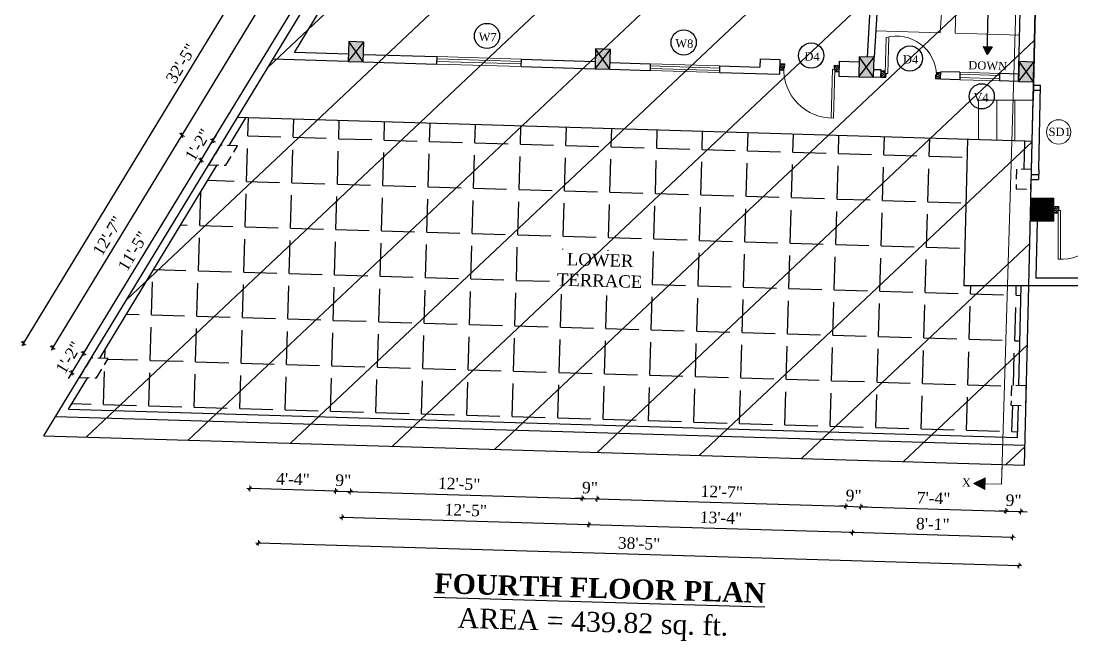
# Model space of a CAD drawing. Header units: inches. Extents: x 4069 to 291496, y -47643 to 12535.
# Drawn here: x 139209 to 139845, y -20893 to -20518 of the extents above; entities that cross this region are included whole.
import ezdxf

# ---------------------------------------------------------------- set-up
doc = ezdxf.new("R2010")
doc.units = ezdxf.units.IN
doc.header["$LTSCALE"] = 5
doc.header["$MEASUREMENT"] = 0
doc.linetypes.add('HIDDEN', pattern=[0.375, 0.25, -0.125])
for name, color, linetype, lineweight in [('A-WALL', 7, 'Continuous', 9), ('Dimension', 7, 'Continuous', 18), ('DOOR', 62, 'Continuous', 0), ('Dw', 2, 'Continuous', 18), ('tefriş', 30, 'Continuous', 9)]:
    doc.layers.add(name, color=color, linetype=linetype, lineweight=lineweight)
doc.layers.add('dim line', color=7, linetype='Continuous', lineweight=15, true_color=0xfab2b2)
doc.layers.add('TEXT', color=6, linetype='Continuous')
doc.layers.add('WALL', color=7, linetype='Continuous')
doc.styles.add('ordinary', font='times.ttf')
doc.dimstyles.new('Copy of 96', dxfattribs={"dimtxt": 7, "dimasz": 4, "dimexe": 0.5, "dimexo": 0.5, "dimgap": 3, "dimtad": 1, "dimdec": 1, "dimzin": 11, "dimdsep": 46, "dimlunit": 4, "dimtxsty": 'ordinary', "dimblk": 'OBLIQUE', "dimcen": 0.09, "dimse1": 1, "dimse2": 1, "dimclrt": 6, "dimazin": 0, "dimtfac": 1, "dimtdec": 1, "dimtix": 1, "dimtmove": 2, "dimatfit": 3, "dimldrblk": 'leader', "dimfxl": 0.5, "dimfxlon": 1, "dimtolj": 1, "dimtzin": 0, "dimarcsym": 0})

# ---------------------------------------------------------------- blocks, each defined once
blk = doc.blocks.new('C1a')
at = {"color": 1, "ltscale": 5}
for p, q in [((18657.75, 4625.76), (18648.75, 4625.76)), ((18648.75, 4625.76), (18648.82, 4613.76)), ((18657.82, 4613.76), (18657.75, 4625.76)), ((18648.82, 4613.76), (18657.82, 4613.76))]:
    blk.add_line(p, q, dxfattribs=at)
blk = doc.blocks.new('A$C27B36B59')
at = {"layer": 'DOOR'}
for p, q in [((0, 4), (0, 0)), ((2.5, 4), (0, 4)), ((0, 0), (3, 0)), ((2.5, 2.5), (2.5, 4)), ((3, 2.5), (2.5, 2.5)), ((3, 0), (3, 2.5))]:
    blk.add_line(p, q, dxfattribs=at)
for centre, radius, start, end in [((-1.4, -0.54), 4.75, 22.14107, 72.83803), ((1.34, 2.09), 1.64, 45.13802, 144.89476), ((2.21, 0.3), 2.49, 83.31492, 152.65798), ((0.13, 0.37), 2.05, 349.48753, 93.68048), ((1.96, -0.47), 2.01, 58.74475, 166.49498), ((-0.06, 0.32), 1.13, 343.54197, 86.94698), ((2.08, -0.4), 1.17, 38.28162, 160.15192)]:
    blk.add_arc(centre, radius, start, end, dxfattribs=at)
blk = doc.blocks.new('D2')
at = {"layer": 'DOOR'}
for p, q in [((74473.95, 24047.59), (74473.95, 24018.09)), ((74473.95, 24047.59), (74475.45, 24047.59)), ((74475.45, 24047.59), (74475.45, 24018.13))]:
    blk.add_line(p, q, dxfattribs=at)
blk.add_arc((74473.95, 24047.59), 29.5, 180, 272.9146, dxfattribs=at)
at = {"layer": 'DOOR', "xscale": -1, "rotation": 180}
blk.add_blockref('A$C27B36B59', (74441.95, 24050.09), dxfattribs=at)
at = {"layer": 'DOOR', "rotation": 180}
blk.add_blockref('A$C27B36B59', (74477.95, 24050.09), dxfattribs=at)
blk = doc.blocks.new('x-x')
at = {"ltscale": 5}
for points in [[(11364.03, -701.52), (11364.03, -694.51), (11357.15, -698.09)], [(11364.03, -1135.52), (11364.03, -1128.51), (11357.15, -1132.09)]]:
    blk.add_hatch(color=256, dxfattribs=at).paths.add_polyline_path(points)
for p, q in [((11364.03, -694.51), (11357.15, -698.09)), ((11357.15, -698.09), (11364.03, -701.52)), ((11364.03, -701.52), (11364.03, -694.51)), ((11374.13, -698.09), (11364.03, -698.09)), ((11374.13, -698.09), (11374.13, -1132.09)), ((11364.03, -1128.51), (11357.15, -1132.09)), ((11364.03, -1135.52), (11364.03, -1128.51)), ((11357.15, -1132.09), (11364.03, -1135.52)), ((11374.13, -1132.09), (11364.03, -1132.09))]:
    blk.add_line(p, q, dxfattribs=at)
at = {"layer": 'A-WALL', "color": 1, "ltscale": 5}
blk.add_line((11374.13, -1120.09), (11374.13, -1132.09), dxfattribs=at)
at = {"layer": 'TEXT', "style": 'ordinary'}
for p in [(11350.08, -700.97), (11350.08, -1134.1)]:
    blk.add_text('X', height=5, dxfattribs=at).set_placement(p)
blk = doc.blocks.new('oblique')
at = {"color": 0, "lineweight": -2}
blk.add_line((0.25, 0.25), (-0.25, -0.25), dxfattribs=at)
at = {"layer": 'dim line', "lineweight": 9}
for p, q in [((-0.4375, 0), (0.4375, 0)), ((0, 0.4375), (0, -0.4375))]:
    blk.add_line(p, q, dxfattribs=at)
blk = doc.blocks.new('*D4139')
at = {"layer": 'A-WALL', "color": 0, "lineweight": -2, "ltscale": 50, "transparency": 16777216}
blk.add_line((139808.85, -20830.2), (139712.06, -20827.31), dxfattribs=at)
at = {"layer": 'Defpoints', "color": 0, "ltscale": 50, "transparency": 16777216}
for p in [(139720.3, -20551.5), (139817.08, -20554.39), (139712.06, -20827.31)]:
    blk.add_point(p, dxfattribs=at)
at = {"layer": 'A-WALL', "color": 0, "lineweight": -2, "ltscale": 50, "transparency": 16777216, "xscale": 4, "yscale": 4, "zscale": 4}
for p, rotation in [((139712.06, -20827.31), 178.2899854285045), ((139808.85, -20830.2), 358.2899854285045)]:
    blk.add_blockref('oblique', p, dxfattribs=dict(at, rotation=rotation))
at = {"layer": 'A-WALL', "color": 6, "ltscale": 50, "transparency": 16777216, "insert": (139760.65, -20822.19), "char_height": 7, "attachment_point": 5, "rotation": 358.28999, "style": 'ordinary'}
blk.add_mtext('\\A1;8\'-1"', dxfattribs=at)
blk = doc.blocks.new('_OBLIQUE')
at = {"color": 0, "linetype": 'ByBlock'}
blk.add_line((-0.5, -0.5), (0.5, 0.5), dxfattribs=at)
blk = doc.blocks.new('leader')
at = {"layer": 'Dimension'}
for p, q in [((0, -4.33), (0, 4.33)), ((-4.42, 0), (4.42, 0))]:
    blk.add_line(p, q, dxfattribs=at)
blk = doc.blocks.new('*D4140')
at = {"layer": 'A-WALL', "color": 0, "lineweight": -2, "ltscale": 50, "transparency": 16777216}
blk.add_line((139712.06, -20827.31), (139552.52, -20822.54), dxfattribs=at)
at = {"layer": 'Defpoints', "color": 0, "ltscale": 50, "transparency": 16777216}
for p in [(139560.75, -20546.74), (139720.3, -20551.5), (139552.52, -20822.54)]:
    blk.add_point(p, dxfattribs=at)
at = {"layer": 'A-WALL', "color": 0, "lineweight": -2, "ltscale": 50, "transparency": 16777216, "xscale": 4, "yscale": 4, "zscale": 4}
for p, rotation in [((139552.52, -20822.54), 178.2899854285077), ((139712.06, -20827.31), 358.2899854285077)]:
    blk.add_blockref('oblique', p, dxfattribs=dict(at, rotation=rotation))
at = {"layer": 'A-WALL', "color": 6, "ltscale": 50, "transparency": 16777216, "insert": (139632.49, -20818.37), "char_height": 7, "attachment_point": 5, "rotation": 358.28999, "style": 'ordinary'}
blk.add_mtext('\\A1;13\'-4"', dxfattribs=at)
blk = doc.blocks.new('*D4141')
at = {"layer": 'A-WALL', "color": 0, "lineweight": -2, "ltscale": 50, "transparency": 16777216}
blk.add_line((139552.52, -20822.54), (139403.24, -20818.09), dxfattribs=at)
at = {"layer": 'Defpoints', "color": 0, "ltscale": 50, "transparency": 16777216}
for p in [(139411.47, -20542.28), (139560.75, -20546.74), (139403.24, -20818.09)]:
    blk.add_point(p, dxfattribs=at)
at = {"layer": 'A-WALL', "color": 0, "lineweight": -2, "ltscale": 50, "transparency": 16777216, "xscale": 4, "yscale": 4, "zscale": 4}
for p, rotation in [((139403.24, -20818.09), 178.2899854285077), ((139552.52, -20822.54), 358.2899854285077)]:
    blk.add_blockref('oblique', p, dxfattribs=dict(at, rotation=rotation))
at = {"layer": 'A-WALL', "color": 6, "ltscale": 50, "transparency": 16777216, "insert": (139478.07, -20813.76), "char_height": 7, "attachment_point": 5, "rotation": 358.28999, "style": 'ordinary'}
blk.add_mtext('\\A1;12\'-5"', dxfattribs=at)
blk = doc.blocks.new('*D4142')
at = {"layer": 'A-WALL', "color": 0, "lineweight": -2, "ltscale": 50, "transparency": 16777216}
blk.add_line((139812.84, -20847.35), (139352.54, -20833.61), dxfattribs=at)
at = {"layer": 'Defpoints', "color": 0, "ltscale": 50, "transparency": 16777216}
for p in [(139361.28, -20540.78), (139821.58, -20554.53), (139352.54, -20833.61)]:
    blk.add_point(p, dxfattribs=at)
at = {"layer": 'A-WALL', "color": 0, "lineweight": -2, "ltscale": 50, "transparency": 16777216, "xscale": 4, "yscale": 4, "zscale": 4}
for p, rotation in [((139352.54, -20833.61), 178.2899854285077), ((139812.84, -20847.35), 358.2899854285077)]:
    blk.add_blockref('oblique', p, dxfattribs=dict(at, rotation=rotation))
at = {"layer": 'A-WALL', "color": 6, "ltscale": 50, "transparency": 16777216, "insert": (139582.89, -20833.92), "char_height": 7, "attachment_point": 5, "rotation": 358.28999, "style": 'ordinary'}
blk.add_mtext('\\A1;38\'-5"', dxfattribs=at)
blk = doc.blocks.new('*D4143')
at = {"layer": 'A-WALL', "color": 0, "lineweight": -2, "ltscale": 50, "transparency": 16777216}
for p, q in [((139246.8, -20718.81), (139248.87, -20715.39)), ((139239.63, -20730.6), (139246.8, -20718.81)), ((139239.63, -20730.6), (139237.55, -20734.02))]:
    blk.add_line(p, q, dxfattribs=at)
at = {"layer": 'Defpoints', "color": 0, "ltscale": 50, "transparency": 16777216}
for p in [(139246.8, -20718.81), (139251.36, -20721.58), (139244.19, -20733.38)]:
    blk.add_point(p, dxfattribs=at)
at = {"layer": 'A-WALL', "color": 0, "lineweight": -2, "ltscale": 50, "transparency": 16777216, "xscale": 4, "yscale": 4, "zscale": 4}
for p, rotation in [((139246.8, -20718.81), 238.7014709228844), ((139239.63, -20730.6), 58.70147092288436)]:
    blk.add_blockref('oblique', p, dxfattribs=dict(at, rotation=rotation))
at = {"layer": 'A-WALL', "color": 6, "ltscale": 50, "transparency": 16777216, "insert": (139237.66, -20721.33), "char_height": 7, "attachment_point": 5, "rotation": 58.70147, "style": 'ordinary'}
blk.add_mtext('\\A1;1\'-2"', dxfattribs=at)
blk = doc.blocks.new('*D4144')
at = {"layer": 'A-WALL', "color": 0, "lineweight": -2, "ltscale": 50, "transparency": 16777216}
blk.add_line((139246.8, -20718.81), (139317.89, -20601.88), dxfattribs=at)
at = {"layer": 'Defpoints', "color": 0, "ltscale": 50, "transparency": 16777216}
for p in [(139317.89, -20601.88), (139322.45, -20604.65), (139251.36, -20721.58)]:
    blk.add_point(p, dxfattribs=at)
at = {"layer": 'A-WALL', "color": 0, "lineweight": -2, "ltscale": 50, "transparency": 16777216, "xscale": 4, "yscale": 4, "zscale": 4}
for p, rotation in [((139317.89, -20601.88), 58.70147092311511), ((139246.8, -20718.81), 238.7014709231151)]:
    blk.add_blockref('oblique', p, dxfattribs=dict(at, rotation=rotation))
at = {"layer": 'A-WALL', "color": 6, "ltscale": 50, "transparency": 16777216, "insert": (139276.74, -20656.94), "char_height": 7, "attachment_point": 5, "rotation": 58.70147, "style": 'ordinary'}
blk.add_mtext('\\A1;11\'-5"', dxfattribs=at)
blk = doc.blocks.new('*D4145')
at = {"layer": 'A-WALL', "color": 0, "lineweight": -2, "ltscale": 50, "transparency": 16777216}
for p, q in [((139317.89, -20601.88), (139325.06, -20590.09)), ((139325.06, -20590.09), (139327.13, -20586.67)), ((139317.89, -20601.88), (139315.81, -20605.3))]:
    blk.add_line(p, q, dxfattribs=at)
at = {"layer": 'Defpoints', "color": 0, "ltscale": 50, "transparency": 16777216}
for p in [(139325.06, -20590.09), (139329.62, -20592.86), (139322.45, -20604.65)]:
    blk.add_point(p, dxfattribs=at)
at = {"layer": 'A-WALL', "color": 0, "lineweight": -2, "ltscale": 50, "transparency": 16777216, "xscale": 4, "yscale": 4, "zscale": 4}
for p, rotation in [((139325.06, -20590.09), 238.7014709231151), ((139317.89, -20601.88), 58.70147092311513)]:
    blk.add_blockref('oblique', p, dxfattribs=dict(at, rotation=rotation))
at = {"layer": 'A-WALL', "color": 6, "ltscale": 50, "transparency": 16777216, "insert": (139315.92, -20592.61), "char_height": 7, "attachment_point": 5, "rotation": 58.70147, "style": 'ordinary'}
blk.add_mtext('\\A1;1\'-2"', dxfattribs=at)
blk = doc.blocks.new('*D4146')
at = {"layer": 'A-WALL', "color": 0, "lineweight": -2, "ltscale": 50, "transparency": 16777216}
blk.add_line((139325.06, -20590.09), (139434.38, -20410.27), dxfattribs=at)
at = {"layer": 'Defpoints', "color": 0, "ltscale": 50, "transparency": 16777216}
for p in [(139434.38, -20410.27), (139438.95, -20413.05), (139329.62, -20592.86)]:
    blk.add_point(p, dxfattribs=at)
at = {"layer": 'A-WALL', "color": 0, "lineweight": -2, "ltscale": 50, "transparency": 16777216, "xscale": 4, "yscale": 4, "zscale": 4}
for p, rotation in [((139434.38, -20410.27), 58.70147092311511), ((139325.06, -20590.09), 238.7014709231151)]:
    blk.add_blockref('oblique', p, dxfattribs=dict(at, rotation=rotation))
at = {"layer": 'A-WALL', "color": 6, "ltscale": 50, "transparency": 16777216, "insert": (139374.1, -20496.77), "char_height": 7, "attachment_point": 5, "rotation": 58.70147, "style": 'ordinary'}
blk.add_mtext('\\A1;17\'-6"', dxfattribs=at)
blk = doc.blocks.new('*D4148')
at = {"layer": 'A-WALL', "color": 0, "lineweight": -2, "ltscale": 50, "transparency": 16777216}
blk.add_line((139422.75, -20395.12), (139306.25, -20586.73), dxfattribs=at)
at = {"layer": 'Defpoints', "color": 0, "ltscale": 50, "transparency": 16777216}
for p in [(139442.53, -20407.15), (139306.25, -20586.73), (139326.04, -20598.76)]:
    blk.add_point(p, dxfattribs=at)
at = {"layer": 'A-WALL', "color": 0, "lineweight": -2, "ltscale": 50, "transparency": 16777216, "xscale": 4, "yscale": 4, "zscale": 4}
for p, rotation in [((139422.75, -20395.12), 58.70147092277564), ((139306.25, -20586.73), 238.7014709227756)]:
    blk.add_blockref('oblique', p, dxfattribs=dict(at, rotation=rotation))
at = {"layer": 'A-WALL', "color": 6, "ltscale": 50, "transparency": 16777216, "insert": (139358.9, -20487.52), "char_height": 7, "attachment_point": 5, "rotation": 58.70147, "style": 'ordinary'}
blk.add_mtext('\\A1;18\'-8"', dxfattribs=at)
blk = doc.blocks.new('*D4149')
at = {"layer": 'A-WALL', "color": 0, "lineweight": -2, "ltscale": 50, "transparency": 16777216}
blk.add_line((139306.25, -20586.73), (139227.99, -20715.45), dxfattribs=at)
at = {"layer": 'Defpoints', "color": 0, "ltscale": 50, "transparency": 16777216}
for p in [(139326.04, -20598.76), (139227.99, -20715.45), (139247.78, -20727.48)]:
    blk.add_point(p, dxfattribs=at)
at = {"layer": 'A-WALL', "color": 0, "lineweight": -2, "ltscale": 50, "transparency": 16777216, "xscale": 4, "yscale": 4, "zscale": 4}
for p, rotation in [((139306.25, -20586.73), 58.70147092311513), ((139227.99, -20715.45), 238.7014709231151)]:
    blk.add_blockref('oblique', p, dxfattribs=dict(at, rotation=rotation))
at = {"layer": 'A-WALL', "color": 6, "ltscale": 50, "transparency": 16777216, "insert": (139261.51, -20647.68), "char_height": 7, "attachment_point": 5, "rotation": 58.70147, "style": 'ordinary'}
blk.add_mtext('\\A1;12\'-7"', dxfattribs=at)
blk = doc.blocks.new('*D4150')
at = {"layer": 'A-WALL', "color": 0, "lineweight": -2, "ltscale": 50, "transparency": 16777216}
blk.add_line((139210.42, -20712.84), (139412.34, -20380.72), dxfattribs=at)
at = {"layer": 'Defpoints', "color": 0, "ltscale": 50, "transparency": 16777216}
for p in [(139412.34, -20380.72), (139446.11, -20401.25), (139244.19, -20733.38)]:
    blk.add_point(p, dxfattribs=at)
at = {"layer": 'A-WALL', "color": 0, "lineweight": -2, "ltscale": 50, "transparency": 16777216, "xscale": 4, "yscale": 4, "zscale": 4}
for p, rotation in [((139412.34, -20380.72), 58.70147092277679), ((139210.42, -20712.84), 238.7014709227768)]:
    blk.add_blockref('oblique', p, dxfattribs=dict(at, rotation=rotation))
at = {"layer": 'A-WALL', "color": 6, "ltscale": 50, "transparency": 16777216, "insert": (139305.77, -20543.37), "char_height": 7, "attachment_point": 5, "rotation": 58.70147, "style": 'ordinary'}
blk.add_mtext('\\A1;32\'-5"', dxfattribs=at)
blk = doc.blocks.new('*D4162')
at = {"layer": 'A-WALL', "color": 0, "lineweight": -2, "ltscale": 50, "transparency": 16777216}
for p, q in [((139399.21, -20802.16), (139395.21, -20802.04)), ((139399.21, -20802.16), (139408.2, -20802.43)), ((139408.2, -20802.43), (139412.2, -20802.55))]:
    blk.add_line(p, q, dxfattribs=at)
at = {"layer": 'Defpoints', "color": 0, "ltscale": 50, "transparency": 16777216}
for p in [(139406.97, -20542.15), (139415.97, -20542.42), (139408.2, -20802.43)]:
    blk.add_point(p, dxfattribs=at)
at = {"layer": 'A-WALL', "color": 0, "lineweight": -2, "ltscale": 50, "transparency": 16777216, "xscale": 4, "yscale": 4, "zscale": 4}
for p, rotation in [((139399.21, -20802.16), 358.2899854285077), ((139408.2, -20802.43), 178.2899854285077)]:
    blk.add_blockref('oblique', p, dxfattribs=dict(at, rotation=rotation))
at = {"layer": 'A-WALL', "color": 6, "ltscale": 50, "transparency": 16777216, "insert": (139403.9, -20795.73), "char_height": 7, "attachment_point": 5, "rotation": 358.28999, "style": 'ordinary'}
blk.add_mtext('\\A1;9"', dxfattribs=at)
blk = doc.blocks.new('*D4594')
at = {"layer": 'A-WALL', "color": 0, "lineweight": -2, "ltscale": 50, "transparency": 16777216}
blk.add_line((139399.21, -20802.16), (139548.49, -20806.62), dxfattribs=at)
at = {"layer": 'Defpoints', "color": 0, "ltscale": 50, "transparency": 16777216}
for p in [(139406.97, -20542.15), (139556.26, -20546.61), (139548.49, -20806.62)]:
    blk.add_point(p, dxfattribs=at)
at = {"layer": 'A-WALL', "color": 0, "lineweight": -2, "ltscale": 50, "transparency": 16777216, "xscale": 4, "yscale": 4, "zscale": 4}
for p, rotation in [((139399.21, -20802.16), 178.2899854285077), ((139548.49, -20806.62), 358.2899854285077)]:
    blk.add_blockref('oblique', p, dxfattribs=dict(at, rotation=rotation))
at = {"layer": 'A-WALL', "color": 6, "ltscale": 50, "transparency": 16777216, "insert": (139474.05, -20797.83), "char_height": 7, "attachment_point": 5, "rotation": 358.28999, "style": 'ordinary'}
blk.add_mtext('\\A1;12\'-5"', dxfattribs=at)
blk = doc.blocks.new('*D4595')
at = {"layer": 'A-WALL', "color": 0, "lineweight": -2, "ltscale": 50, "transparency": 16777216}
for p, q in [((139548.49, -20806.62), (139544.5, -20806.5)), ((139548.49, -20806.62), (139557.49, -20806.88)), ((139557.49, -20806.88), (139561.49, -20807))]:
    blk.add_line(p, q, dxfattribs=at)
at = {"layer": 'Defpoints', "color": 0, "ltscale": 50, "transparency": 16777216}
for p in [(139556.26, -20546.61), (139565.25, -20546.87), (139557.49, -20806.88)]:
    blk.add_point(p, dxfattribs=at)
at = {"layer": 'A-WALL', "color": 0, "lineweight": -2, "ltscale": 50, "transparency": 16777216, "xscale": 4, "yscale": 4, "zscale": 4}
for p, rotation in [((139548.49, -20806.62), 358.2899854285077), ((139557.49, -20806.88), 178.2899854285077)]:
    blk.add_blockref('oblique', p, dxfattribs=dict(at, rotation=rotation))
at = {"layer": 'A-WALL', "color": 6, "ltscale": 50, "transparency": 16777216, "insert": (139553.19, -20800.18), "char_height": 7, "attachment_point": 5, "rotation": 358.28999, "style": 'ordinary'}
blk.add_mtext('\\A1;9"', dxfattribs=at)
blk = doc.blocks.new('*D4596')
at = {"layer": 'A-WALL', "color": 0, "lineweight": -2, "ltscale": 50, "transparency": 16777216}
blk.add_line((139557.49, -20806.88), (139708.04, -20811.38), dxfattribs=at)
at = {"layer": 'Defpoints', "color": 0, "ltscale": 50, "transparency": 16777216}
for p in [(139565.25, -20546.87), (139715.8, -20551.37), (139708.04, -20811.38)]:
    blk.add_point(p, dxfattribs=at)
at = {"layer": 'A-WALL', "color": 0, "lineweight": -2, "ltscale": 50, "transparency": 16777216, "xscale": 4, "yscale": 4, "zscale": 4}
for p, rotation in [((139557.49, -20806.88), 178.2899854285077), ((139708.04, -20811.38), 358.2899854285077)]:
    blk.add_blockref('oblique', p, dxfattribs=dict(at, rotation=rotation))
at = {"layer": 'A-WALL', "color": 6, "ltscale": 50, "transparency": 16777216, "insert": (139632.96, -20802.56), "char_height": 7, "attachment_point": 5, "rotation": 358.28999, "style": 'ordinary'}
blk.add_mtext('\\A1;12\'-7"', dxfattribs=at)
blk = doc.blocks.new('*D4597')
at = {"layer": 'A-WALL', "color": 0, "lineweight": -2, "ltscale": 50, "transparency": 16777216}
for p, q in [((139708.04, -20811.38), (139704.04, -20811.26)), ((139708.04, -20811.38), (139717.03, -20811.65)), ((139717.03, -20811.65), (139721.03, -20811.77))]:
    blk.add_line(p, q, dxfattribs=at)
at = {"layer": 'Defpoints', "color": 0, "ltscale": 50, "transparency": 16777216}
for p in [(139715.8, -20551.37), (139724.79, -20551.64), (139717.03, -20811.65)]:
    blk.add_point(p, dxfattribs=at)
at = {"layer": 'A-WALL', "color": 0, "lineweight": -2, "ltscale": 50, "transparency": 16777216, "xscale": 4, "yscale": 4, "zscale": 4}
for p, rotation in [((139708.04, -20811.38), 358.2899854285077), ((139717.03, -20811.65), 178.2899854285077)]:
    blk.add_blockref('oblique', p, dxfattribs=dict(at, rotation=rotation))
at = {"layer": 'A-WALL', "color": 6, "ltscale": 50, "transparency": 16777216, "insert": (139712.73, -20804.95), "char_height": 7, "attachment_point": 5, "rotation": 358.28999, "style": 'ordinary'}
blk.add_mtext('\\A1;9"', dxfattribs=at)
blk = doc.blocks.new('*D4598')
at = {"layer": 'A-WALL', "color": 0, "lineweight": -2, "ltscale": 50, "transparency": 16777216}
blk.add_line((139717.03, -20811.65), (139804.82, -20814.27), dxfattribs=at)
at = {"layer": 'Defpoints', "color": 0, "ltscale": 50, "transparency": 16777216}
for p in [(139724.79, -20551.64), (139812.58, -20554.26), (139804.82, -20814.27)]:
    blk.add_point(p, dxfattribs=at)
at = {"layer": 'A-WALL', "color": 0, "lineweight": -2, "ltscale": 50, "transparency": 16777216, "xscale": 4, "yscale": 4, "zscale": 4}
for p, rotation in [((139717.03, -20811.65), 178.2899854285077), ((139804.82, -20814.27), 358.2899854285077)]:
    blk.add_blockref('oblique', p, dxfattribs=dict(at, rotation=rotation))
at = {"layer": 'A-WALL', "color": 6, "ltscale": 50, "transparency": 16777216, "insert": (139761.12, -20806.39), "char_height": 7, "attachment_point": 5, "rotation": 358.28999, "style": 'ordinary'}
blk.add_mtext('\\A1;7\'-4"', dxfattribs=at)
blk = doc.blocks.new('*D4599')
at = {"layer": 'A-WALL', "color": 0, "lineweight": -2, "ltscale": 50, "transparency": 16777216}
for p, q in [((139804.82, -20814.27), (139800.82, -20814.15)), ((139804.82, -20814.27), (139813.82, -20814.54)), ((139813.82, -20814.54), (139817.82, -20814.66))]:
    blk.add_line(p, q, dxfattribs=at)
at = {"layer": 'Defpoints', "color": 0, "ltscale": 50, "transparency": 16777216}
for p in [(139812.58, -20554.26), (139821.58, -20554.53), (139813.82, -20814.54)]:
    blk.add_point(p, dxfattribs=at)
at = {"layer": 'A-WALL', "color": 0, "lineweight": -2, "ltscale": 50, "transparency": 16777216, "xscale": 4, "yscale": 4, "zscale": 4}
for p, rotation in [((139804.82, -20814.27), 358.2899854285077), ((139813.82, -20814.54), 178.2899854285077)]:
    blk.add_blockref('oblique', p, dxfattribs=dict(at, rotation=rotation))
at = {"layer": 'A-WALL', "color": 6, "ltscale": 50, "transparency": 16777216, "insert": (139809.52, -20807.84), "char_height": 7, "attachment_point": 5, "rotation": 358.28999, "style": 'ordinary'}
blk.add_mtext('\\A1;9"', dxfattribs=at)
blk = doc.blocks.new('*D4163')
at = {"layer": 'A-WALL', "color": 0, "lineweight": -2, "ltscale": 50, "transparency": 16777216}
blk.add_line((139399.21, -20802.16), (139347.35, -20800.61), dxfattribs=at)
at = {"layer": 'Defpoints', "color": 0, "ltscale": 50, "transparency": 16777216}
for p in [(139355.11, -20540.66), (139406.97, -20542.15), (139347.35, -20800.61)]:
    blk.add_point(p, dxfattribs=at)
at = {"layer": 'A-WALL', "color": 0, "lineweight": -2, "ltscale": 50, "transparency": 16777216, "xscale": 4, "yscale": 4, "zscale": 4}
for p, rotation in [((139347.35, -20800.61), 178.2899854285077), ((139399.21, -20802.16), 358.2899854285077)]:
    blk.add_blockref('oblique', p, dxfattribs=dict(at, rotation=rotation))
at = {"layer": 'A-WALL', "color": 6, "ltscale": 50, "transparency": 16777216, "insert": (139373.47, -20794.89), "char_height": 7, "attachment_point": 5, "rotation": 358.28999, "style": 'ordinary'}
blk.add_mtext('\\A1;4\'-4"', dxfattribs=at)

msp = doc.modelspace()

# ---------------------------------------------------------------- hatches: boundary and pattern name
at = {"layer": 'A-WALL', "ltscale": 5}
h = msp.add_hatch(dxfattribs=at)
h.set_pattern_fill('ANSI31', color=256)
h.set_pattern_definition([(45, (115288.2145, -22128.60428), (-0.08838834765, 0.08838834765), [])])
h.paths.add_polyline_path([(139819.91363, -20624.88313), (139819.91363, -20638.88313), (139833.91363, -20638.88313), (139833.91363, -20624.88313)])
at = {"layer": 'WALL', "linetype": 'ByBlock', "ltscale": 5, "true_color": 0xf8991e}
h = msp.add_hatch(dxfattribs=at)
h.set_pattern_fill('ANSI31', color=30, scale=350, angle=-1.71001457)
h.set_pattern_definition([(43.29, (131960.1, -17236.95), (-29.99899, 31.8453), [])])
h.paths.add_polyline_path([(139222.6859, -20768.75004), (139467.62073, -20365.87972), (139825.90908, -20376.57615), (139816.08424, -20786.46551)])
h = msp.add_hatch(color=30, dxfattribs=at)
h.dxf.hatch_style = 1
h.paths.add_polyline_path([(139411.64823, -20536.28533), (139406.97119, -20542.14838), (139415.96718, -20542.41695)])
h.paths.add_polyline_path([(139415.96718, -20542.41695), (139416.32528, -20530.42229), (139411.64823, -20536.28533)])
h.paths.add_polyline_path([(139411.64823, -20536.28533), (139416.32528, -20530.42229), (139407.32928, -20530.15372)])
h.paths.add_polyline_path([(139407.32928, -20530.15372), (139406.97119, -20542.14838), (139411.64823, -20536.28533)])
at = {"layer": 'WALL', "linetype": 'ByBlock', "ltscale": 5}
msp.add_hatch(color=2, dxfattribs=at).paths.add_polyline_path([(139793.58371, -20538.03114), (139791.32725, -20533.10046), (139796.57316, -20533.25707)])
at = {"layer": 'WALL', "linetype": 'ByBlock', "ltscale": 5, "true_color": 0xf8991e}
h = msp.add_hatch(color=30, dxfattribs=at)
h.dxf.hatch_style = 1
h.paths.add_polyline_path([(139560.93307, -20540.74212), (139556.25602, -20546.60516), (139565.25202, -20546.87373)])
h.paths.add_polyline_path([(139565.25202, -20546.87373), (139565.61011, -20534.87908), (139560.93307, -20540.74212)])
h.paths.add_polyline_path([(139560.93307, -20540.74212), (139565.61011, -20534.87908), (139556.61412, -20534.61051)])
h.paths.add_polyline_path([(139556.61412, -20534.61051), (139556.25602, -20546.60516), (139560.93307, -20540.74212)])
h = msp.add_hatch(color=30, dxfattribs=at)
h.dxf.hatch_style = 1
h.paths.add_polyline_path([(139720.47548, -20545.50514), (139715.79844, -20551.36818), (139724.79443, -20551.63675)])
h.paths.add_polyline_path([(139724.79443, -20551.63675), (139725.15252, -20539.6421), (139720.47548, -20545.50514)])
h.paths.add_polyline_path([(139720.47548, -20545.50514), (139725.15252, -20539.6421), (139716.15653, -20539.37353)])
h.paths.add_polyline_path([(139716.15653, -20539.37353), (139715.79844, -20551.36818), (139720.47548, -20545.50514)])
h = msp.add_hatch(color=30, dxfattribs=at)
h.dxf.hatch_style = 1
h.paths.add_polyline_path([(139821.58104, -20554.52624), (139817.22512, -20548.39353), (139812.58488, -20554.25767)])
h.paths.add_polyline_path([(139821.58104, -20554.52624), (139821.86536, -20542.52939), (139817.22512, -20548.39353)])
h.paths.add_polyline_path([(139821.86536, -20542.52939), (139812.8692, -20542.26081), (139817.22512, -20548.39353)])
h.paths.add_polyline_path([(139817.22512, -20548.39353), (139812.8692, -20542.26081), (139812.58488, -20554.25767)])
h = msp.add_hatch(color=30, dxfattribs=at)
h.dxf.hatch_style = 1
h.paths.add_polyline_path([(139821.58104, -20554.52624), (139817.22512, -20548.39353), (139812.58488, -20554.25767)])
h.paths.add_polyline_path([(139821.58104, -20554.52624), (139821.86536, -20542.52939), (139817.22512, -20548.39353)])
h.paths.add_polyline_path([(139821.86536, -20542.52939), (139812.8692, -20542.26081), (139817.22512, -20548.39353)])
h.paths.add_polyline_path([(139817.22512, -20548.39353), (139812.8692, -20542.26081), (139812.58488, -20554.25767)])
h = msp.add_hatch(dxfattribs=at)
h.set_pattern_fill('ANGLE', color=30, scale=100, angle=-1.71001457)
h.set_pattern_definition([(358.28999, (126509.79, -19268.626), (0.820626, 27.487753), [20, -7.5]), (88.28999, (126509.79, -19268.626), (-27.487753, 0.820626), [20, -7.5])])
h.paths.add_polyline_path([(139811.97709, -20769.83554), (139812.43911, -20750.34064), (139807.94103, -20750.20636), (139808.22534, -20738.2095), (139812.72343, -20738.34379), (139814.1563, -20677.88313), (139779.64662, -20677.88313), (139781.74472, -20589.353), (139344.94922, -20576.3128), (139334.79338, -20593.01718), (139339.96591, -20593.1716), (139332.79708, -20604.96293), (139327.62456, -20604.8085), (139256.53372, -20721.73916), (139261.70624, -20721.89358), (139254.53742, -20733.68491), (139249.36489, -20733.53049), (139237.71555, -20752.69139)])
h.paths.add_polyline_path([(139532.71012, -20655.83253), (139586.29744, -20657.4327), (139585.58355, -20681.33967), (139531.99623, -20679.7395)], flags=16)

# ---------------------------------------------------------------- linework, layer by layer
at = {"color": 1, "ltscale": 5}
for p, q in [((139406.97119, -20542.14838), (139416.32528, -20530.42229)), ((139415.96718, -20542.41695), (139407.32928, -20530.15372)), ((139556.25602, -20546.60516), (139565.61011, -20534.87908)), ((139565.25202, -20546.87373), (139556.61412, -20534.61051)), ((139715.79844, -20551.36818), (139725.15252, -20539.6421)), ((139724.79443, -20551.63675), (139716.15653, -20539.37353)), ((139812.58488, -20554.25767), (139821.86536, -20542.52939)), ((139812.58488, -20554.25767), (139821.86536, -20542.52939)), ((139821.58104, -20554.52624), (139812.8692, -20542.26081)), ((139821.58104, -20554.52624), (139812.8692, -20542.26081))]:
    msp.add_line(p, q, dxfattribs=at)
at = {"layer": 'A-WALL', "lineweight": 30}
for p, q in [((139222.6859, -20768.75004), (139467.62073, -20365.87972)), ((139374.31652, -20536.67149), (139456.4593, -20401.56254)), ((139727.94775, -20421.67297), (139720.83704, -20539.51326)), ((139732.62826, -20421.81271), (139725.15252, -20539.6421)), ((139812.58488, -20554.25767), (139815.09636, -20448.28542)), ((139818.65757, -20677.88313), (139824.09252, -20448.55399)), ((139823.23823, -20484.6008), (139821.32068, -20565.51237)), ((139407.10548, -20537.65038), (139374.31652, -20536.67149)), ((139416.10147, -20537.91895), (139460.75724, -20539.25212)), ((139460.62296, -20543.75011), (139460.75724, -20539.25212)), ((139656.09373, -20540.58173), (139655.94452, -20545.57951)), ((139656.09373, -20540.58173), (139668.08838, -20540.93983)), ((139406.97119, -20542.14838), (139361.28317, -20540.7844)), ((139415.96718, -20542.41695), (139460.62296, -20543.75011)), ((139511.60025, -20545.272), (139511.73453, -20540.774)), ((139511.60025, -20545.272), (139556.25602, -20546.60516)), ((139511.73453, -20540.774), (139556.39031, -20542.10717)), ((139565.25202, -20546.87373), (139589.54794, -20547.59907)), ((139565.37138, -20542.87551), (139589.6673, -20543.60085)), ((139589.6673, -20543.60085), (139589.54794, -20547.59907)), ((139631.6486, -20544.85417), (139631.52924, -20548.85239)), ((139631.6486, -20544.85417), (139655.94452, -20545.57951)), ((139668.08838, -20540.93983), (139667.81982, -20549.93582)), ((139704.07235, -20542.0141), (139703.80378, -20551.01009)), ((139704.07235, -20542.0141), (139716.06701, -20542.37219)), ((139631.52924, -20548.85239), (139667.81982, -20549.93582)), ((139703.80378, -20551.01009), (139715.79844, -20551.36818)), ((139729.29243, -20551.77104), (139724.79443, -20551.63675)), ((139729.42671, -20547.27304), (139724.92872, -20547.13876)), ((139729.29243, -20551.77104), (139729.42671, -20547.27304)), ((139765.27639, -20552.84531), (139765.41068, -20548.34731)), ((139776.93598, -20553.1934), (139765.27639, -20552.84531)), ((139777.07027, -20548.6954), (139765.41068, -20548.34731)), ((139777.07027, -20548.6954), (139776.93598, -20553.1934)), ((139801.05958, -20549.41159), (139800.92529, -20553.90958)), ((139812.71917, -20549.75967), (139801.05958, -20549.41159)), ((139812.58488, -20554.25767), (139800.92529, -20553.90958)), ((139334.79338, -20593.01718), (139344.94922, -20576.3128)), ((139816.23001, -20590.38253), (139339.77669, -20576.15838)), ((139779.64662, -20677.88313), (139781.74472, -20589.353)), ((139815.82723, -20607.37808), (139816.23001, -20590.38253)), ((139820.72809, -20590.51682), (139816.23001, -20590.38253)), ((139256.53372, -20721.73916), (139327.62456, -20604.8085)), ((139823.26548, -20673.38313), (139824.0831, -20638.88313)), ((140079.19129, -20673.38313), (139823.26548, -20673.38313)), ((140083.69129, -20677.88313), (139779.64662, -20677.88313)), ((139812.72343, -20738.34379), (139814.1563, -20677.88313)), ((139816.08424, -20786.46551), (139818.65757, -20677.88313)), ((139237.71555, -20752.69139), (139249.36489, -20733.53049)), ((139811.97709, -20769.83554), (139812.43911, -20750.34064)), ((139237.71555, -20752.69139), (139811.97709, -20769.83554)), ((139229.85472, -20756.95872), (139816.36855, -20774.46865)), ((139222.6859, -20768.75004), (139816.08424, -20786.46551))]:
    msp.add_line(p, q, dxfattribs=at)
at = {"layer": 'A-WALL', "ltscale": 5}
for p, q in [((139799.32068, -20565.51237), (139788.32068, -20565.51237)), ((139788.32068, -20565.51237), (139788.32068, -20589.54932)), ((139810.32068, -20565.51237), (139799.32068, -20565.51237)), ((139799.32068, -20565.51237), (139799.32068, -20589.87772)), ((139821.32068, -20565.51237), (139810.32068, -20565.51237)), ((139810.32068, -20565.51237), (139810.32068, -20590.20611))]:
    msp.add_line(p, q, dxfattribs=at)
msp.add_lwpolyline([(139819.91363, -20624.88313), (139833.91363, -20624.88313), (139833.91363, -20638.88313), (139819.91363, -20638.88313)], close=True, dxfattribs=at)
msp.add_circle((139836.79233, -20584.80369), 7.38406, dxfattribs=at)
at = {"layer": 'DOOR'}
for p, q in [((139731.86592, -20549.34675), (139732.51237, -20527.69315)), ((139733.36525, -20549.39151), (139734.02368, -20527.33663)), ((139733.36525, -20549.39151), (139731.86592, -20549.34675))]:
    msp.add_line(p, q, dxfattribs=at)
msp.add_arc((139738.79148, -20550.9293), 24.06961, 1.56527651, 105.12188595, dxfattribs=at)
at = {"layer": 'Dw', "color": 3}
for p, q in [((139460.71697, -20540.60131), (139511.69425, -20542.12319)), ((139460.75724, -20539.25212), (139511.73453, -20540.774)), ((139460.62296, -20543.75011), (139511.60025, -20545.272)), ((139460.6722, -20542.10064), (139511.64949, -20543.62253)), ((139589.58477, -20546.36554), (139631.56606, -20547.61886)), ((139589.62953, -20544.8662), (139631.61082, -20546.11952)), ((139589.6673, -20543.60085), (139631.6486, -20544.85417)), ((139589.54794, -20547.59907), (139631.52924, -20548.85239)), ((139776.93598, -20553.1934), (139800.92529, -20553.90958)), ((139776.97328, -20551.94396), (139800.9626, -20552.66014)), ((139777.03297, -20549.94485), (139801.02228, -20550.66103)), ((139777.07027, -20548.6954), (139801.05958, -20549.41159))]:
    msp.add_line(p, q, dxfattribs=at)
at = {"layer": 'tefriş', "ltscale": 5}
for p, q in [((139765.14882, -20524.82895), (139768.95004, -20464.9157)), ((139774.26564, -20525.10188), (139775.68725, -20465.11684)), ((139765.14882, -20524.82895), (139726.16619, -20523.66515)), ((139813.24827, -20526.26568), (139774.26564, -20525.10188))]:
    msp.add_line(p, q, dxfattribs=at)
at = {"layer": 'TEXT'}
for centre in [(139490.89503, -20526.72359), (139609.88591, -20530.69796), (139687.05164, -20538.58505), (139746.75596, -20540.36747), (139790.23175, -20563.27402)]:
    msp.add_circle(centre, 7.64038, dxfattribs=at)
at = {"layer": 'WALL', "color": 2, "linetype": 'ByBlock', "ltscale": 5}
for p, q in [((139793.58371, -20538.03114), (139795.67221, -20444.8693)), ((139793.58371, -20538.03114), (139791.32725, -20533.10046)), ((139791.32725, -20533.10046), (139796.57316, -20533.25707)), ((139796.57316, -20533.25707), (139793.58371, -20538.03114))]:
    msp.add_line(p, q, dxfattribs=at)
at = {"layer": 'WALL', "color": 2, "linetype": 'ByBlock'}
for p, q in [((139821.46288, -20559.51237), (139825.76295, -20559.51237)), ((139821.53397, -20556.51237), (139825.8215, -20556.51237)), ((139824.82404, -20607.61899), (139825.8215, -20556.51237)), ((139820.32531, -20607.51237), (139821.32068, -20565.51237)), ((139820.25421, -20610.51237), (139824.75547, -20610.51237)), ((139824.82657, -20607.51237), (139824.68438, -20613.51237)), ((139820.18311, -20613.51237), (139824.69737, -20613.51237))]:
    msp.add_line(p, q, dxfattribs=at)
at = {"layer": 'WALL', "color": 2, "linetype": 'ByBlock', "ltscale": 5}
for points in [[(139406.97119, -20542.14838), (139415.96718, -20542.41695), (139416.32528, -20530.42229), (139407.32928, -20530.15372)], [(139556.25602, -20546.60516), (139565.25202, -20546.87373), (139565.61011, -20534.87908), (139556.61412, -20534.61051)], [(139715.79844, -20551.36818), (139724.79443, -20551.63675), (139725.15252, -20539.6421), (139716.15653, -20539.37353)], [(139812.8692, -20542.26081), (139812.58488, -20554.25767), (139821.58104, -20554.52624), (139821.86536, -20542.52939)], [(139812.8692, -20542.26081), (139812.58488, -20554.25767), (139821.58104, -20554.52624), (139821.86536, -20542.52939)]]:
    msp.add_lwpolyline(points, close=True, dxfattribs=at)
at = {"layer": 'WALL', "color": 2, "linetype": 'HIDDEN', "ltscale": 5}
for points in [[(139322.45203, -20604.65408), (139332.79708, -20604.96293), (139339.96591, -20593.1716), (139329.62086, -20592.86276)], [(139811.32915, -20607.24379), (139811.04483, -20619.24065), (139820.04099, -20619.50923), (139820.32531, -20607.51237)], [(139244.19237, -20733.37606), (139254.53742, -20733.68491), (139261.70624, -20721.89358), (139251.36119, -20721.58474)], [(139808.22534, -20738.2095), (139807.94103, -20750.20636), (139816.93719, -20750.47493), (139817.22151, -20738.47807)]]:
    msp.add_lwpolyline(points, close=True, dxfattribs=at)

# ---------------------------------------------------------------- block references
at = {"layer": 'A-WALL', "color": 1, "rotation": 358.2899854285037}
msp.add_blockref('x-x', (128466.94215, -19327.05539), dxfattribs=at)
at = {"layer": 'DOOR', "rotation": 358.2899854285037}
msp.add_blockref('A$C27B36B59', (139729.29243, -20551.77104), dxfattribs=at)
at = {"layer": 'DOOR', "xscale": -1, "rotation": 358.2899854285037}
msp.add_blockref('A$C27B36B59', (139765.27639, -20552.84531), dxfattribs=at)
at = {"layer": 'WALL', "color": 2, "linetype": 'ByBlock', "rotation": 358.2899854285037}
msp.add_blockref('D2', (64541.537, -42361.39731), dxfattribs=at)
at = {"layer": 'WALL', "color": 2, "linetype": 'ByBlock', "ltscale": 5}
for rotation in [358.2899854285037, 358.2899854281578]:
    msp.add_blockref('C1a', (121034.39193, -24609.4636), dxfattribs=dict(at, rotation=rotation))
at = {"layer": 'WALL', "color": 2, "linetype": 'ByBlock', "xscale": -1, "rotation": 359.9999999998169}
msp.add_blockref('D2', (214311.86486, -44679.97105), dxfattribs=at)

# ---------------------------------------------------------------- texts
at = {"layer": 'TEXT', "style": 'ordinary'}
for s, rotation, p in [('W7', 358.29037351, (139485.77284, -20529.63615)), ('W8', 358.29037351, (139604.76372, -20533.61052)), ('D4', 358.28959735, (139682.86403, -20541.52545)), ('D4', 358.29037351, (139742.51635, -20543.30639)), ('DOWN', 358.28959735, (139782.06089, -20546.8461)), ('V4', 358.29037351, (139785.10956, -20566.18658))]:
    msp.add_text(s, height=5, rotation=rotation, dxfattribs=at).set_placement(p)
msp.add_text('SD1', height=5, dxfattribs=at).set_placement((139830.67481, -20587.24781))
at = {"layer": 'TEXT', "insert": (139558.88617, -20678.66645), "char_height": 7.5, "attachment_point": 8, "rotation": 358.28959735, "style": 'ordinary'}
msp.add_mtext_dynamic_manual_height_columns('LOWER\\PTERRACE', width=101.5687276, gutter_width=1720.71691, heights=[0], dxfattribs=at)
at = {"layer": 'TEXT', "char_height": 12, "width": 219.8150831, "attachment_point": 8, "rotation": 358.28959735, "style": 'ordinary'}
for s, insert in [('{\\fTimes New Roman|b1|i0|c0|p18;\\LFOURTH FLOOR PLAN}', (139559.01207, -20867.0776)), ('AREA = 439.82 sq. ft.', (139554.70553, -20891.20058))]:
    msp.add_mtext(s, dxfattribs=dict(at, insert=insert))

# ---------------------------------------------------------------- dimensions: what is measured, and where the dimension line sits
at = {"layer": 'A-WALL', "ltscale": 50}
for p1, p2, distance, picture, middle in [((139244.19237, -20733.37606), (139446.11425, -20401.2537), 39.52759, '*D4150', (139305.77227, -20543.37221)), ((139442.52984, -20407.14936), (139326.03645, -20598.75842), -23.15088, '*D4148', (139358.89554, -20487.51888)), ((139817.08296, -20554.39196), (139720.29643, -20551.50247), 275.92751, '*D4139', (139760.65153, -20822.1942)), ((139244.19237, -20733.37606), (139251.36119, -20721.58474), 5.34192, '*D4143', (139237.65819, -20721.32856))]:
    dim = msp.add_aligned_dim(p1=p1, p2=p2, distance=distance, dimstyle='Copy of 96', override={"dimdec": 0, "dimblk": 'oblique', "dimtdec": 0, "dimarcsym": 1}, dxfattribs=at)
    dim.commit()
    dim.dimension.update_dxf_attribs({"geometry": picture, "text_midpoint": middle})
for base, p1, p2, angle, picture, middle in [((139434.38091, -20410.26991), (139329.62086, -20592.86276), (139438.94543, -20413.04502), 238.70147092, '*D4146', (139374.10418, -20496.76534)), ((139347.34542, -20800.61104), (139406.97119, -20542.14838), (139355.10602, -20540.66174), 358.28998543, '*D4163', (139373.47106, -20794.88811)), ((139352.54118, -20833.60665), (139821.58104, -20554.52624), (139361.28317, -20540.7844), 358.28998543, '*D4142', (139582.88589, -20833.91994)), ((139408.20475, -20802.42795), (139406.97119, -20542.14838), (139415.96718, -20542.41695), 358.28998543, '*D4162', (139403.90283, -20795.72594)), ((139548.49359, -20806.61617), (139406.97119, -20542.14838), (139556.25602, -20546.60516), 358.28998543, '*D4594', (139474.04695, -20797.83013)), ((139403.23525, -20818.08729), (139560.75402, -20546.73945), (139411.46919, -20542.28266), 358.28998543, '*D4141', (139478.07344, -20813.75805)), ((139557.48958, -20806.88474), (139556.25602, -20546.60516), (139565.25202, -20546.87373), 358.28998543, '*D4595', (139553.18766, -20800.18272)), ((139552.52008, -20822.54408), (139720.29643, -20551.50247), (139560.75402, -20546.73945), 358.28998543, '*D4140', (139632.48706, -20818.36795)), ((139708.03601, -20811.37919), (139565.25202, -20546.87373), (139715.79844, -20551.36818), 358.28998543, '*D4596', (139632.95887, -20802.56423)), ((139717.032, -20811.64776), (139715.79844, -20551.36818), (139724.79443, -20551.63675), 358.28998543, '*D4597', (139712.73008, -20804.94574)), ((139804.82245, -20814.26867), (139724.79443, -20551.63675), (139812.58488, -20554.25767), 358.28998543, '*D4598', (139761.1233, -20806.39048)), ((139813.81861, -20814.53725), (139812.58488, -20554.25767), (139821.58104, -20554.52624), 358.28998543, '*D4599', (139809.5166, -20807.83523)), ((139325.05634, -20590.08764), (139322.45203, -20604.65408), (139329.62086, -20592.86276), 238.70147092, '*D4145', (139315.91785, -20592.60657)), ((139227.995, -20715.45358), (139326.03645, -20598.75842), (139247.77678, -20727.4804), 58.70147092, '*D4149', (139261.51039, -20647.67916)), ((139317.88751, -20601.87897), (139251.36119, -20721.58474), (139322.45203, -20604.65408), 238.70147092, '*D4144', (139276.73627, -20656.9361))]:
    dim = msp.add_linear_dim(base=base, p1=p1, p2=p2, angle=angle, dimstyle='Copy of 96', override={"dimdec": 0, "dimblk": 'oblique', "dimtdec": 0, "dimarcsym": 1}, dxfattribs=at)
    dim.commit()
    dim.dimension.update_dxf_attribs({"geometry": picture, "text_midpoint": middle})

doc.saveas('drawing.dxf')
